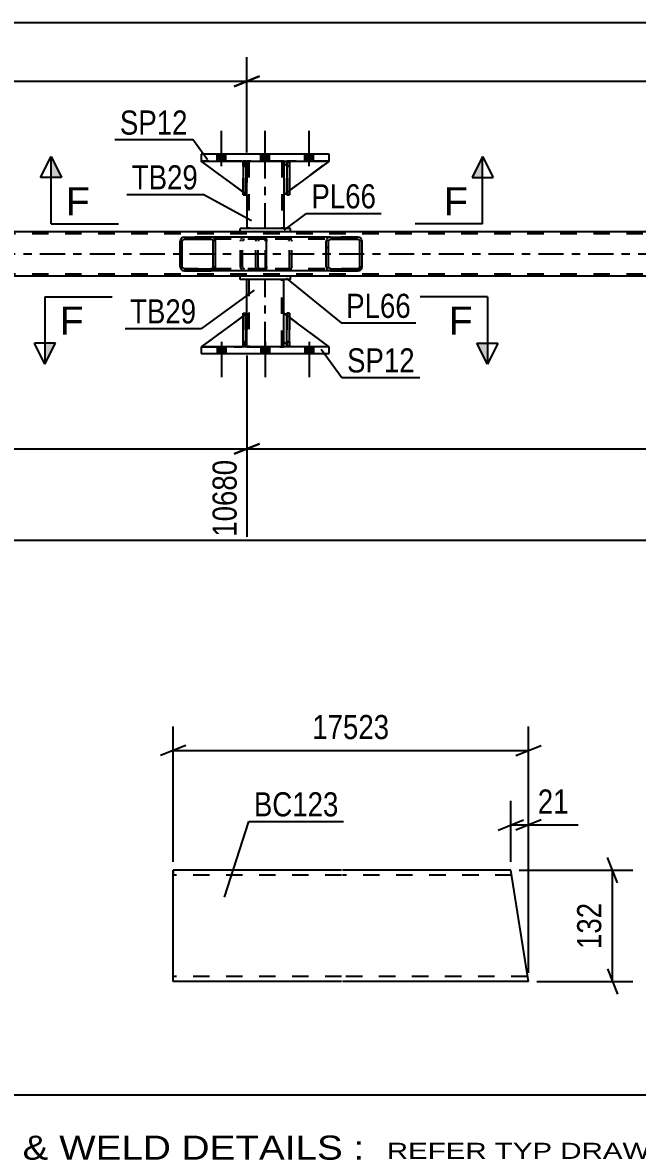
# Model space of a CAD drawing. Header units: millimetres. Extents: x 0 to 841, y 0 to 594.
# Drawn here: x 557.5 to 630.5, y 134.3 to 268.6 of the extents above; entities that cross this region are included whole.
import ezdxf

# ---------------------------------------------------------------- set-up
doc = ezdxf.new("R2010")
doc.units = ezdxf.units.MM
doc.linetypes.add('DXK_LINE_DOT2', pattern=[3.9198, 1.9599, -1.9599])
doc.linetypes.add('DXK_LINE_DOT3', pattern=[5.9187, 2.979, -0.9799, 0.9799, -0.9799])
doc.styles.add('Arial', font='ARIAL.TTF', dxfattribs={"height": 0.2})
doc.styles.add('Arial Narrow', font='ARIALN.TTF', dxfattribs={"height": 0.2})

# ---------------------------------------------------------------- blocks, each defined once
blk = doc.blocks.new('Part-247305034-6995 - 6988')
at = {"color": 2, "linetype": 'Continuous'}
for p, q in [((575.33, 166.74), (575.33, 167.94)), ((595.33, 167.94), (575.33, 167.94)), ((615.43, 167.94), (595.43, 167.94)), ((617.51, 154.74), (615.43, 167.94)), ((575.33, 155.94), (575.33, 166.74)), ((575.33, 154.83), (575.33, 155.94)), ((575.33, 154.74), (575.33, 154.83)), ((595.33, 154.74), (575.33, 154.74)), ((617.51, 154.74), (595.43, 154.74))]:
    blk.add_line(p, q, dxfattribs=at)
at = {"color": 7, "linetype": 'DXK_LINE_DOT2'}
for p, q in [((575.33, 167.94), (575.33, 167.85)), ((575.33, 167.85), (575.33, 167.59)), ((595.33, 167.34), (575.33, 167.34)), ((615.53, 167.34), (595.43, 167.34)), ((575.33, 155.09), (575.33, 155.94)), ((595.33, 155.34), (575.33, 155.34)), ((617.41, 155.34), (595.43, 155.34))]:
    blk.add_line(p, q, dxfattribs=at)
blk = doc.blocks.new('Part-247305034-4025 - 3881')
at = {"color": 7, "linetype": 'DXK_LINE_DOT2'}
for p, q in [((584.07, 248.18), (578.67, 252.18)), ((578.67, 252.18), (583.47, 252.18)), ((583.47, 252.18), (584.07, 251.58)), ((584.07, 251.58), (583.47, 252.18)), ((584.07, 251.58), (584.07, 248.18)), ((584.07, 251.58), (584.07, 251.58)), ((584.07, 251.58), (584.07, 248.18))]:
    blk.add_line(p, q, dxfattribs=at)
blk = doc.blocks.new('Part-247305034-4022 - 3881')
at = {"color": 2, "linetype": 'Continuous'}
for p, q in [((583.63, 248.51), (578.67, 252.18)), ((583.63, 252.03), (583.47, 252.18)), ((584.07, 251.58), (583.95, 251.71)), ((584.07, 251.58), (584.07, 251.58)), ((584.07, 248.18), (584.07, 251.58)), ((583.95, 248.27), (584.07, 248.18)), ((584.07, 248.18), (584.07, 248.18))]:
    blk.add_line(p, q, dxfattribs=at)
at = {"color": 7, "linetype": 'DXK_LINE_DOT2'}
for p, q in [((583.47, 252.18), (578.67, 252.18)), ((583.47, 252.18), (584.07, 251.58)), ((583.95, 251.71), (583.63, 252.03)), ((584.07, 251.58), (584.07, 248.18)), ((583.95, 248.27), (583.63, 248.51))]:
    blk.add_line(p, q, dxfattribs=at)
blk = doc.blocks.new('Part-247305034-4026 - 3881')
at = {"color": 2, "linetype": 'Continuous'}
for p, q in [((589.15, 252.18), (588.83, 252.18)), ((588.83, 252.18), (588.83, 248.18)), ((589.15, 252.18), (589.15, 252.18)), ((589.15, 252.18), (589.15, 248.18)), ((589.15, 248.18), (588.83, 248.18))]:
    blk.add_line(p, q, dxfattribs=at)
at = {"color": 7, "linetype": 'DXK_LINE_DOT2'}
for p, q in [((588.83, 251.58), (588.83, 252.18)), ((589.15, 251.58), (588.83, 251.58)), ((588.83, 251.58), (588.83, 248.18)), ((589.15, 251.58), (589.15, 252.18)), ((589.15, 252.18), (589.15, 252.18)), ((589.15, 248.18), (589.15, 251.58))]:
    blk.add_line(p, q, dxfattribs=at)
blk = doc.blocks.new('Part-247305034-4099 - 3881')
at = {"color": 2, "linetype": 'Continuous'}
for p, q in [((588.83, 230.1), (588.83, 234.1)), ((588.83, 234.1), (589.15, 234.1)), ((589.15, 230.1), (589.15, 234.1)), ((588.83, 230.1), (588.83, 230.1)), ((589.15, 230.1), (588.83, 230.1))]:
    blk.add_line(p, q, dxfattribs=at)
at = {"color": 7, "linetype": 'DXK_LINE_DOT2'}
for p, q in [((588.83, 234.1), (588.83, 230.7)), ((589.15, 230.7), (589.15, 234.1)), ((588.83, 230.7), (588.83, 230.1)), ((588.83, 230.7), (589.15, 230.7)), ((589.15, 230.1), (589.15, 230.7)), ((589.15, 230.1), (589.15, 230.1))]:
    blk.add_line(p, q, dxfattribs=at)
blk = doc.blocks.new('Part-247305034-3998 - 3881')
at = {"linetype": 'Continuous'}
h = blk.add_hatch(dxfattribs=at)
h.set_pattern_fill('', scale=0.7, style=0, pattern_type=0)
h.set_pattern_definition([(45, (580.3148, 242.844), (-1.57154, 1.57154), [])])
h.paths.add_polyline_path([(580.35, 242.66), (580.31, 242.84), (580.21, 243), (580.04, 243.1), (579.85, 243.14), (576.67, 243.14), (576.47, 243.1), (576.31, 243), (576.2, 242.84), (576.16, 242.66), (576.16, 239.62), (576.2, 239.44), (576.31, 239.28), (576.47, 239.18), (576.67, 239.14), (579.85, 239.14), (580.04, 239.18), (580.21, 239.28), (580.31, 239.44), (580.35, 239.62)])
h.paths.add_polyline_path([(580.08, 239.53), (580.03, 239.45), (579.95, 239.4), (579.85, 239.38), (576.67, 239.38), (576.57, 239.4), (576.49, 239.45), (576.43, 239.53), (576.41, 239.62), (576.41, 242.66), (576.43, 242.75), (576.49, 242.83), (576.57, 242.88), (576.67, 242.9), (579.85, 242.9), (579.95, 242.88), (580.03, 242.83), (580.08, 242.75), (580.1, 242.66), (580.1, 239.62)])
at = {"color": 2, "linetype": 'Continuous'}
for p, q in [((576.67, 243.14), (576.47, 243.1)), ((576.67, 243.14), (579.85, 243.14)), ((586.15, 243.14), (579.85, 243.14)), ((580.04, 243.1), (579.85, 243.14)), ((586.15, 243.14), (586.25, 243.1)), ((586.25, 243.1), (586.34, 243)), ((576.2, 242.84), (576.16, 242.66)), ((576.16, 239.62), (576.16, 242.66)), ((576.41, 242.66), (576.43, 242.75)), ((576.41, 239.62), (576.41, 242.66)), ((576.43, 242.75), (576.49, 242.83)), ((576.49, 242.83), (576.57, 242.88)), ((576.57, 242.88), (576.67, 242.9)), ((576.67, 242.9), (579.85, 242.9)), ((579.85, 242.9), (579.95, 242.88)), ((579.95, 242.88), (580.03, 242.83)), ((580.03, 242.83), (580.08, 242.75)), ((580.08, 242.75), (580.1, 242.66)), ((580.1, 239.62), (580.1, 242.66)), ((580.35, 242.66), (580.31, 242.84)), ((580.35, 239.62), (580.35, 242.66)), ((586.34, 243), (586.4, 242.84)), ((586.4, 242.84), (586.42, 242.66)), ((586.42, 239.62), (586.42, 242.66)), ((576.16, 239.62), (576.2, 239.44)), ((576.43, 239.53), (576.41, 239.62)), ((576.49, 239.45), (576.43, 239.53)), ((576.47, 239.18), (576.67, 239.14)), ((576.57, 239.4), (576.49, 239.45)), ((576.67, 239.38), (576.57, 239.4)), ((576.67, 239.38), (579.85, 239.38)), ((576.67, 239.14), (579.85, 239.14)), ((579.95, 239.4), (579.85, 239.38)), ((579.85, 239.14), (580.04, 239.18)), ((586.15, 239.14), (579.85, 239.14)), ((580.03, 239.45), (579.95, 239.4)), ((580.08, 239.53), (580.03, 239.45)), ((580.1, 239.62), (580.08, 239.53)), ((580.31, 239.44), (580.35, 239.62)), ((586.25, 239.18), (586.15, 239.14)), ((586.34, 239.28), (586.25, 239.18)), ((586.4, 239.44), (586.34, 239.28)), ((586.42, 239.62), (586.4, 239.44))]:
    blk.add_line(p, q, dxfattribs=at)
at = {"color": 7, "linetype": 'DXK_LINE_DOT2'}
for p, q in [((579.85, 243.14), (576.67, 243.14)), ((583.62, 243.1), (583.82, 243.14)), ((585.16, 242.9), (585.16, 243.14)), ((586.15, 242.9), (576.67, 242.9)), ((583.31, 242.66), (583.35, 242.84)), ((583.31, 239.62), (583.31, 242.66)), ((583.58, 242.75), (583.57, 242.66)), ((583.57, 239.62), (583.57, 242.66)), ((583.64, 242.83), (583.58, 242.75)), ((583.64, 242.83), (583.66, 242.84)), ((583.66, 242.84), (583.72, 242.88)), ((583.72, 242.88), (583.82, 242.9)), ((586.2, 242.88), (586.15, 242.9)), ((586.25, 242.83), (586.2, 242.88)), ((586.28, 242.75), (586.25, 242.83)), ((586.29, 242.66), (586.28, 242.75)), ((586.29, 239.62), (586.29, 242.66)), ((586.15, 239.38), (576.67, 239.38)), ((579.85, 239.14), (576.67, 239.14)), ((583.35, 239.44), (583.31, 239.62)), ((583.57, 239.62), (583.58, 239.53)), ((583.58, 239.53), (583.64, 239.45)), ((583.82, 239.14), (583.62, 239.18)), ((583.64, 239.45), (583.66, 239.44)), ((583.66, 239.44), (583.72, 239.4)), ((583.72, 239.4), (583.82, 239.38)), ((585.16, 239.14), (585.16, 239.38)), ((586.15, 239.38), (586.2, 239.4)), ((586.2, 239.4), (586.25, 239.45)), ((586.25, 239.45), (586.28, 239.53)), ((586.28, 239.53), (586.29, 239.62))]:
    blk.add_line(p, q, dxfattribs=at)
at = {"color": 2, "linetype": 'Continuous'}
for centre, start, end in [((576.65, 242.65), 111.1941, 156.1506), ((579.86, 242.65), 23.8494, 68.8059), ((576.65, 239.64), 203.8494, 248.8059), ((579.86, 239.64), 291.1941, 336.1506)]:
    blk.add_arc(centre, 0.492, start, end, dxfattribs=at)
at = {"color": 7, "linetype": 'DXK_LINE_DOT2'}
for centre, start, end in [((583.8, 242.65), 111.1941, 156.1506), ((583.8, 239.64), 203.8494, 248.8059)]:
    blk.add_arc(centre, 0.492, start, end, dxfattribs=at)
blk = doc.blocks.new('Part-247305034-3999 - 3881')
at = {"linetype": 'Continuous'}
h = blk.add_hatch(dxfattribs=at)
h.set_pattern_fill('', scale=0.7, style=0, pattern_type=0)
h.set_pattern_definition([(45, (597.7254, 242.844), (-1.57154, 1.57154), [])])
h.paths.add_polyline_path([(597.76, 242.66), (597.73, 242.84), (597.61, 243), (597.45, 243.1), (597.25, 243.14), (594.02, 243.14), (593.82, 243.1), (593.66, 243), (593.55, 242.84), (593.51, 242.66), (593.51, 239.62), (593.55, 239.44), (593.66, 239.28), (593.82, 239.18), (594.02, 239.14), (597.25, 239.14), (597.45, 239.18), (597.61, 239.28), (597.73, 239.44), (597.76, 239.62)])
h.paths.add_polyline_path([(597.49, 239.53), (597.43, 239.45), (597.35, 239.4), (597.25, 239.38), (594.02, 239.38), (593.92, 239.4), (593.84, 239.45), (593.78, 239.53), (593.76, 239.62), (593.76, 242.66), (593.78, 242.75), (593.84, 242.83), (593.92, 242.88), (594.02, 242.9), (597.25, 242.9), (597.35, 242.88), (597.43, 242.83), (597.49, 242.75), (597.51, 242.66), (597.51, 239.62)])
at = {"color": 7, "linetype": 'DXK_LINE_DOT2'}
for p, q in [((585.47, 243.1), (585.67, 243.14)), ((586.15, 243.14), (585.67, 243.14)), ((588.9, 243.14), (589.1, 243.1)), ((597.25, 243.14), (594.02, 243.14)), ((585.16, 242.66), (585.2, 242.84)), ((585.16, 239.62), (585.16, 242.66)), ((585.43, 242.75), (585.41, 242.66)), ((585.41, 239.62), (585.41, 242.66)), ((585.49, 242.83), (585.43, 242.75)), ((585.57, 242.88), (585.49, 242.83)), ((585.67, 242.9), (585.57, 242.88)), ((597.25, 242.9), (585.67, 242.9)), ((589, 242.88), (588.9, 242.9)), ((589.08, 242.83), (589, 242.88)), ((589.14, 242.75), (589.08, 242.83)), ((589.16, 242.66), (589.14, 242.75)), ((589.16, 239.62), (589.16, 242.66)), ((589.38, 242.84), (589.41, 242.66)), ((589.41, 239.62), (589.41, 242.66)), ((585.2, 239.44), (585.16, 239.62)), ((585.41, 239.62), (585.43, 239.53)), ((585.43, 239.53), (585.49, 239.45)), ((585.67, 239.14), (585.47, 239.18)), ((585.49, 239.45), (585.57, 239.4)), ((585.57, 239.4), (585.67, 239.38)), ((597.25, 239.38), (585.67, 239.38)), ((586.15, 239.14), (585.67, 239.14)), ((588.9, 239.38), (589, 239.4)), ((589.1, 239.18), (588.9, 239.14)), ((589, 239.4), (589.08, 239.45)), ((589.08, 239.45), (589.14, 239.53)), ((589.14, 239.53), (589.16, 239.62)), ((589.41, 239.62), (589.38, 239.44)), ((597.25, 239.14), (594.02, 239.14))]:
    blk.add_line(p, q, dxfattribs=at)
at = {"color": 2, "linetype": 'Continuous'}
for p, q in [((594.02, 243.14), (586.15, 243.14)), ((594.02, 243.14), (593.82, 243.1)), ((594.02, 243.14), (597.25, 243.14)), ((597.45, 243.1), (597.25, 243.14)), ((593.55, 242.84), (593.51, 242.66)), ((593.51, 239.62), (593.51, 242.66)), ((593.76, 242.66), (593.78, 242.75)), ((593.76, 239.62), (593.76, 242.66)), ((593.78, 242.75), (593.84, 242.83)), ((593.84, 242.83), (593.92, 242.88)), ((593.92, 242.88), (594.02, 242.9)), ((594.02, 242.9), (597.25, 242.9)), ((597.25, 242.9), (597.35, 242.88)), ((597.35, 242.88), (597.43, 242.83)), ((597.43, 242.83), (597.49, 242.75)), ((597.49, 242.75), (597.51, 242.66)), ((597.51, 239.62), (597.51, 242.66)), ((597.76, 242.66), (597.73, 242.84)), ((597.76, 239.62), (597.76, 242.66)), ((594.02, 239.14), (586.15, 239.14)), ((593.51, 239.62), (593.55, 239.44)), ((593.78, 239.53), (593.76, 239.62)), ((593.84, 239.45), (593.78, 239.53)), ((593.82, 239.18), (594.02, 239.14)), ((593.92, 239.4), (593.84, 239.45)), ((594.02, 239.38), (593.92, 239.4)), ((594.02, 239.38), (597.25, 239.38)), ((594.02, 239.14), (597.25, 239.14)), ((597.35, 239.4), (597.25, 239.38)), ((597.25, 239.14), (597.45, 239.18)), ((597.43, 239.45), (597.35, 239.4)), ((597.49, 239.53), (597.43, 239.45)), ((597.51, 239.62), (597.49, 239.53)), ((597.73, 239.44), (597.76, 239.62))]:
    blk.add_line(p, q, dxfattribs=at)
at = {"color": 7, "linetype": 'DXK_LINE_DOT2'}
for centre, start, end in [((585.65, 242.64), 110.7583, 155.6801), ((588.92, 242.64), 24.3199, 69.2417), ((585.65, 239.64), 204.3199, 249.2417), ((588.92, 239.64), 290.7583, 335.6801)]:
    blk.add_arc(centre, 0.496, start, end, dxfattribs=at)
at = {"color": 2, "linetype": 'Continuous'}
for centre, start, end in [((594, 242.64), 110.7583, 155.68), ((597.27, 242.64), 24.32, 69.2417), ((594, 239.64), 204.32, 249.2417), ((597.27, 239.64), 290.7583, 335.68)]:
    blk.add_arc(centre, 0.496, start, end, dxfattribs=at)
blk = doc.blocks.new('Bolt-247305034-4160 - 3881')
at = {"linetype": 'Continuous'}
for points in [[(581.59, 230.1), (580.55, 230.1), (580.55, 229.3), (581.59, 229.3)], [(581.59, 230.1), (580.55, 230.1), (580.55, 229.3), (581.59, 229.3)], [(581.59, 230.1), (580.55, 230.1), (580.55, 229.3), (581.59, 229.3)], [(586.79, 230.1), (585.75, 230.1), (585.75, 229.3), (586.79, 229.3)], [(586.79, 230.1), (585.75, 230.1), (585.75, 229.3), (586.79, 229.3)], [(591.99, 230.1), (590.95, 230.1), (590.95, 229.3), (591.99, 229.3)], [(591.99, 230.1), (590.95, 230.1), (590.95, 229.3), (591.99, 229.3)], [(591.99, 230.1), (590.95, 230.1), (590.95, 229.3), (591.99, 229.3)]]:
    blk.add_hatch(color=1, dxfattribs=at).paths.add_polyline_path(points)
at = {"color": 1, "linetype": 'Continuous'}
for p, q in [((580.55, 230.1), (580.55, 229.3)), ((580.55, 230.1), (580.55, 229.3)), ((580.55, 230.1), (580.55, 229.3)), ((581.07, 230.7), (581.07, 226.5)), ((581.07, 230.7), (581.07, 226.5)), ((581.07, 230.7), (581.07, 226.5)), ((581.59, 230.1), (581.59, 229.3)), ((581.59, 230.1), (581.59, 229.3)), ((581.59, 230.1), (581.59, 229.3)), ((585.75, 230.1), (585.75, 229.3)), ((585.75, 230.1), (585.75, 229.3)), ((586.27, 230.7), (586.27, 226.5)), ((586.27, 230.7), (586.27, 226.5)), ((586.79, 230.1), (586.79, 229.3)), ((586.79, 230.1), (586.79, 229.3)), ((590.95, 230.1), (590.95, 229.3)), ((590.95, 230.1), (590.95, 229.3)), ((590.95, 230.1), (590.95, 229.3)), ((591.47, 230.7), (591.47, 226.5)), ((591.47, 230.7), (591.47, 226.5)), ((591.47, 230.7), (591.47, 226.5)), ((591.99, 230.1), (591.99, 229.3)), ((591.99, 230.1), (591.99, 229.3)), ((591.99, 230.1), (591.99, 229.3))]:
    blk.add_line(p, q, dxfattribs=at)
blk = doc.blocks.new('Part-247305034-4016 - 3881')
at = {"color": 2, "linetype": 'Continuous'}
for p, q in [((588.83, 251.93), (588.47, 251.58)), ((588.47, 251.58), (588.47, 248.18)), ((593.87, 252.18), (589.15, 248.68)), ((588.83, 248.44), (588.47, 248.18))]:
    blk.add_line(p, q, dxfattribs=at)
at = {"color": 7, "linetype": 'DXK_LINE_DOT2'}
for p, q in [((589.07, 252.18), (588.83, 251.93)), ((593.87, 252.18), (589.07, 252.18)), ((589.15, 248.68), (588.83, 248.44))]:
    blk.add_line(p, q, dxfattribs=at)
blk = doc.blocks.new('Part-247305034-4019 - 3881')
at = {"color": 7, "linetype": 'DXK_LINE_DOT2'}
for p, q in [((589.07, 252.18), (588.47, 251.58)), ((588.47, 248.18), (593.87, 252.18)), ((588.47, 251.58), (588.47, 248.18)), ((593.87, 252.18), (589.07, 252.18))]:
    blk.add_line(p, q, dxfattribs=at)
blk = doc.blocks.new('Part-247305034-4027 - 3881')
at = {"color": 2, "linetype": 'Continuous'}
for p, q in [((583.95, 252.18), (583.63, 252.18)), ((583.63, 252.18), (583.63, 248.18)), ((583.95, 252.18), (583.95, 252.18)), ((583.95, 252.18), (583.95, 248.18)), ((583.95, 248.18), (583.63, 248.18))]:
    blk.add_line(p, q, dxfattribs=at)
at = {"color": 7, "linetype": 'DXK_LINE_DOT2'}
for p, q in [((583.63, 251.58), (583.63, 252.18)), ((583.95, 251.58), (583.63, 251.58)), ((583.63, 251.58), (583.63, 248.18)), ((583.95, 251.58), (583.95, 252.18)), ((583.95, 252.18), (583.95, 252.18)), ((583.95, 248.18), (583.95, 251.58))]:
    blk.add_line(p, q, dxfattribs=at)
blk = doc.blocks.new('Part-247305034-4042 - 3881')
at = {"color": 7, "linetype": 'DXK_LINE_DOT2'}
for p, q in [((588.83, 251.58), (588.83, 252.18)), ((588.83, 252.18), (588.83, 252.18)), ((588.83, 252.18), (588.83, 248.18)), ((589.15, 252.18), (588.83, 252.18)), ((588.83, 248.18), (588.83, 251.58)), ((588.83, 251.58), (589.15, 251.58)), ((589.15, 251.58), (589.15, 252.18)), ((589.15, 248.18), (589.15, 252.18)), ((589.15, 251.58), (589.15, 248.18)), ((588.83, 248.18), (589.15, 248.18))]:
    blk.add_line(p, q, dxfattribs=at)
blk = doc.blocks.new('Part-247305034-4043 - 3881')
at = {"color": 7, "linetype": 'DXK_LINE_DOT2'}
for p, q in [((583.63, 251.58), (583.63, 252.18)), ((583.63, 252.18), (583.63, 252.18)), ((583.63, 252.18), (583.63, 248.18)), ((583.95, 252.18), (583.63, 252.18)), ((583.63, 248.18), (583.63, 251.58)), ((583.63, 251.58), (583.95, 251.58)), ((583.95, 251.58), (583.95, 252.18)), ((583.95, 248.18), (583.95, 252.18)), ((583.95, 251.58), (583.95, 248.18)), ((583.63, 248.18), (583.95, 248.18))]:
    blk.add_line(p, q, dxfattribs=at)
blk = doc.blocks.new('Part-247305034-4048 - 3881')
at = {"color": 2, "linetype": 'Continuous'}
for p, q in [((584.07, 234.1), (584.07, 238.1)), ((588.47, 234.1), (588.47, 238.1)), ((584.07, 230.1), (584.07, 230.7)), ((588.47, 230.1), (588.47, 230.7))]:
    blk.add_line(p, q, dxfattribs=at)
at = {"color": 7, "linetype": 'DXK_LINE_DOT2'}
for p, q in [((588.47, 238.1), (584.07, 238.1)), ((584.31, 238.1), (584.31, 230.1)), ((588.23, 230.1), (588.23, 238.1)), ((584.07, 230.7), (584.07, 234.1)), ((588.47, 230.7), (588.47, 234.1)), ((584.07, 230.1), (588.47, 230.1))]:
    blk.add_line(p, q, dxfattribs=at)
at = {"color": 7, "linetype": 'DXK_LINE_DOT3'}
blk.add_line((586.27, 230.1), (586.27, 238.1), dxfattribs=at)
blk = doc.blocks.new('Part-247305034-4053 - 3881')
at = {"color": 2, "linetype": 'Continuous'}
for p, q in [((589.27, 238.5), (583.27, 238.5)), ((583.27, 238.1), (583.27, 238.5)), ((589.27, 238.1), (583.27, 238.1)), ((589.27, 238.1), (589.27, 238.5))]:
    blk.add_line(p, q, dxfattribs=at)
blk = doc.blocks.new('Part-247305034-4058 - 3881')
at = {"color": 2, "linetype": 'Continuous'}
for p, q in [((589.27, 244.18), (583.27, 244.18)), ((583.27, 243.78), (583.27, 244.18)), ((589.27, 243.78), (583.27, 243.78)), ((589.27, 243.78), (589.27, 244.18))]:
    blk.add_line(p, q, dxfattribs=at)
blk = doc.blocks.new('Part-247305034-4063 - 3881')
at = {"color": 2, "linetype": 'Continuous'}
for p, q in [((584.07, 252.18), (584.07, 251.58)), ((588.47, 252.18), (588.47, 251.58)), ((584.07, 248.18), (584.07, 244.18)), ((588.47, 248.18), (588.47, 244.18))]:
    blk.add_line(p, q, dxfattribs=at)
at = {"color": 7, "linetype": 'DXK_LINE_DOT2'}
for p, q in [((588.47, 252.18), (584.07, 252.18)), ((584.07, 251.58), (584.07, 248.18)), ((584.31, 252.18), (584.31, 244.18)), ((588.23, 252.18), (588.23, 244.18)), ((588.47, 251.58), (588.47, 248.18)), ((588.47, 244.18), (584.07, 244.18))]:
    blk.add_line(p, q, dxfattribs=at)
at = {"color": 7, "linetype": 'DXK_LINE_DOT3'}
blk.add_line((586.27, 244.18), (586.27, 252.18), dxfattribs=at)
blk = doc.blocks.new('Part-247305034-4076 - 3881')
at = {"color": 2, "linetype": 'Continuous'}
for p, q in [((593.87, 252.98), (578.67, 252.98)), ((578.67, 252.98), (578.67, 252.18)), ((593.87, 252.18), (593.87, 252.98)), ((578.67, 252.18), (593.87, 252.18))]:
    blk.add_line(p, q, dxfattribs=at)
blk = doc.blocks.new('Part-247305034-4081 - 3881')
at = {"color": 2, "linetype": 'Continuous'}
for p, q in [((578.67, 230.1), (578.67, 229.3)), ((593.87, 230.1), (578.67, 230.1)), ((593.87, 229.3), (593.87, 230.1)), ((578.67, 229.3), (593.87, 229.3))]:
    blk.add_line(p, q, dxfattribs=at)
blk = doc.blocks.new('Part-247305034-4084 - 3881')
at = {"color": 2, "linetype": 'Continuous'}
for p, q in [((588.47, 230.7), (588.47, 234.1)), ((588.83, 233.84), (588.47, 234.1)), ((593.87, 230.1), (589.15, 233.6)), ((588.83, 230.35), (588.47, 230.7))]:
    blk.add_line(p, q, dxfattribs=at)
at = {"color": 7, "linetype": 'DXK_LINE_DOT2'}
for p, q in [((589.15, 233.6), (588.83, 233.84)), ((589.07, 230.1), (588.83, 230.35)), ((593.87, 230.1), (589.07, 230.1)), ((593.87, 230.1), (593.87, 230.1)), ((593.87, 230.1), (593.87, 230.1))]:
    blk.add_line(p, q, dxfattribs=at)
blk = doc.blocks.new('Part-247305034-4087 - 3881')
at = {"color": 7, "linetype": 'DXK_LINE_DOT2'}
for p, q in [((588.47, 230.7), (588.47, 234.1)), ((588.47, 234.1), (593.87, 230.1)), ((589.07, 230.1), (588.47, 230.7)), ((593.87, 230.1), (589.07, 230.1))]:
    blk.add_line(p, q, dxfattribs=at)
blk = doc.blocks.new('Part-247305034-4092 - 3881')
at = {"color": 7, "linetype": 'DXK_LINE_DOT2'}
for p, q in [((729.1, 243.54), (62.35, 243.54)), ((589.27, 243.78), (583.27, 243.78)), ((729.1, 238.74), (62.35, 238.74)), ((589.27, 238.5), (583.27, 238.5))]:
    blk.add_line(p, q, dxfattribs=at)
at = {"color": 2, "linetype": 'Continuous'}
for p, q in [((583.27, 243.78), (333.86, 243.78)), ((727.75, 243.78), (589.27, 243.78)), ((583.27, 238.5), (333.86, 238.5)), ((727.75, 238.5), (589.27, 238.5))]:
    blk.add_line(p, q, dxfattribs=at)
at = {"color": 7, "linetype": 'DXK_LINE_DOT3'}
blk.add_line((62.35, 241.14), (728.76, 241.14), dxfattribs=at)
blk = doc.blocks.new('Part-247305034-4095 - 3881')
at = {"color": 2, "linetype": 'Continuous'}
for p, q in [((583.63, 233.77), (578.67, 230.1)), ((584.07, 234.1), (583.95, 234.01)), ((584.07, 230.7), (584.07, 234.1)), ((583.63, 230.25), (583.47, 230.1)), ((584.07, 230.7), (583.95, 230.57)), ((584.07, 230.7), (584.07, 230.7))]:
    blk.add_line(p, q, dxfattribs=at)
at = {"color": 7, "linetype": 'DXK_LINE_DOT2'}
for p, q in [((583.95, 234.01), (583.63, 233.77)), ((584.07, 230.7), (584.07, 234.1)), ((578.67, 230.1), (583.47, 230.1)), ((584.07, 230.7), (583.47, 230.1)), ((583.95, 230.57), (583.63, 230.25))]:
    blk.add_line(p, q, dxfattribs=at)
blk = doc.blocks.new('Part-247305034-4098 - 3881')
at = {"color": 7, "linetype": 'DXK_LINE_DOT2'}
for p, q in [((584.07, 234.1), (578.67, 230.1)), ((584.07, 230.7), (584.07, 234.1)), ((584.07, 234.1), (584.07, 230.7)), ((578.67, 230.1), (583.47, 230.1)), ((583.47, 230.1), (584.07, 230.7)), ((584.07, 230.7), (583.47, 230.1)), ((584.07, 230.7), (584.07, 230.7))]:
    blk.add_line(p, q, dxfattribs=at)
blk = doc.blocks.new('Part-247305034-4100 - 3881')
at = {"color": 2, "linetype": 'Continuous'}
for p, q in [((583.63, 230.1), (583.63, 234.1)), ((583.63, 234.1), (583.95, 234.1)), ((583.95, 230.1), (583.95, 234.1)), ((583.63, 230.1), (583.63, 230.1)), ((583.95, 230.1), (583.63, 230.1))]:
    blk.add_line(p, q, dxfattribs=at)
at = {"color": 7, "linetype": 'DXK_LINE_DOT2'}
for p, q in [((583.63, 234.1), (583.63, 230.7)), ((583.95, 230.7), (583.95, 234.1)), ((583.63, 230.7), (583.63, 230.1)), ((583.63, 230.7), (583.95, 230.7)), ((583.95, 230.1), (583.95, 230.7)), ((583.95, 230.1), (583.95, 230.1))]:
    blk.add_line(p, q, dxfattribs=at)
blk = doc.blocks.new('Part-247305034-4101 - 3881')
at = {"color": 7, "linetype": 'DXK_LINE_DOT2'}
for p, q in [((589.15, 234.1), (588.83, 234.1)), ((588.83, 230.7), (588.83, 234.1)), ((588.83, 234.1), (588.83, 230.1)), ((589.15, 234.1), (589.15, 230.7)), ((589.15, 230.1), (589.15, 234.1)), ((589.15, 230.7), (588.83, 230.7)), ((588.83, 230.1), (588.83, 230.7)), ((589.15, 230.1), (588.83, 230.1)), ((589.15, 230.7), (589.15, 230.1)), ((589.15, 230.1), (589.15, 230.1))]:
    blk.add_line(p, q, dxfattribs=at)
blk = doc.blocks.new('Part-247305034-4102 - 3881')
at = {"color": 7, "linetype": 'DXK_LINE_DOT2'}
for p, q in [((583.63, 234.1), (583.95, 234.1)), ((583.63, 230.7), (583.63, 234.1)), ((583.63, 234.1), (583.63, 230.1)), ((583.95, 234.1), (583.95, 230.7)), ((583.95, 230.1), (583.95, 234.01)), ((583.95, 230.7), (583.63, 230.7)), ((583.63, 230.1), (583.63, 230.7)), ((583.95, 230.1), (583.63, 230.1)), ((583.95, 230.7), (583.95, 230.1)), ((583.95, 230.1), (583.95, 230.1))]:
    blk.add_line(p, q, dxfattribs=at)
blk = doc.blocks.new('Bolt-247305034-4159 - 3881')
at = {"linetype": 'Continuous'}
for points in [[(580.55, 252.18), (581.59, 252.18), (581.59, 252.98), (580.55, 252.98)], [(580.55, 252.18), (581.59, 252.18), (581.59, 252.98), (580.55, 252.98)], [(580.55, 252.18), (581.59, 252.18), (581.59, 252.98), (580.55, 252.98)], [(585.75, 252.18), (586.79, 252.18), (586.79, 252.98), (585.75, 252.98)], [(585.75, 252.18), (586.79, 252.18), (586.79, 252.98), (585.75, 252.98)], [(590.95, 252.18), (591.99, 252.18), (591.99, 252.98), (590.95, 252.98)], [(590.95, 252.18), (591.99, 252.18), (591.99, 252.98), (590.95, 252.98)], [(590.95, 252.18), (591.99, 252.18), (591.99, 252.98), (590.95, 252.98)]]:
    blk.add_hatch(color=1, dxfattribs=at).paths.add_polyline_path(points)
at = {"color": 1, "linetype": 'Continuous'}
for p, q in [((581.07, 251.58), (581.07, 255.78)), ((581.07, 251.58), (581.07, 255.78)), ((581.07, 251.58), (581.07, 255.78)), ((586.27, 251.58), (586.27, 255.78)), ((586.27, 251.58), (586.27, 255.78)), ((591.47, 251.58), (591.47, 255.78)), ((591.47, 251.58), (591.47, 255.78)), ((591.47, 251.58), (591.47, 255.78)), ((580.55, 252.18), (580.55, 252.98)), ((580.55, 252.18), (580.55, 252.98)), ((580.55, 252.18), (580.55, 252.98)), ((581.59, 252.18), (581.59, 252.98)), ((581.59, 252.18), (581.59, 252.98)), ((581.59, 252.18), (581.59, 252.98)), ((585.75, 252.18), (585.75, 252.98)), ((585.75, 252.18), (585.75, 252.98)), ((586.79, 252.18), (586.79, 252.98)), ((586.79, 252.18), (586.79, 252.98)), ((590.95, 252.18), (590.95, 252.98)), ((590.95, 252.18), (590.95, 252.98)), ((590.95, 252.18), (590.95, 252.98)), ((591.99, 252.18), (591.99, 252.98)), ((591.99, 252.18), (591.99, 252.98)), ((591.99, 252.18), (591.99, 252.98))]:
    blk.add_line(p, q, dxfattribs=at)
blk = doc.blocks.new('StraightDimension-247305034-42214 - 6988')
at = {"color": 7, "linetype": 'Continuous'}
for p, q in [((575.33, 168.94), (575.33, 185.02)), ((617.51, 155.74), (617.51, 185.02)), ((576.83, 182.77), (573.83, 181.57)), ((616.01, 181.57), (619.01, 182.77)), ((575.33, 182.17), (617.51, 182.17))]:
    blk.add_line(p, q, dxfattribs=at)
at = {"color": 0}
blk.add_wipeout([(601.59, 182.92), (601.59, 187.12), (591.25, 187.12), (591.25, 182.92)], dxfattribs=at)
at = {"color": 3, "style": 'Arial Narrow'}
blk.add_text('17523', height=2.863, dxfattribs=at).set_placement((591.85, 183.52))
blk = doc.blocks.new('StraightDimension-247305034-42240 - 6988')
at = {"color": 7, "linetype": 'Continuous'}
for p, q in [((628.11, 166.44), (626.91, 169.44)), ((616.43, 167.94), (629.91, 167.94)), ((627.51, 154.74), (627.51, 167.94)), ((626.91, 156.24), (628.11, 153.24)), ((618.51, 154.74), (629.91, 154.74))]:
    blk.add_line(p, q, dxfattribs=at)
at = {"color": 0}
blk.add_wipeout([(626.76, 164.68), (622.56, 164.68), (622.56, 157.99), (626.76, 157.99)], dxfattribs=at)
at = {"color": 3, "style": 'Arial Narrow'}
blk.add_text('132', height=2.863, rotation=90.0002, dxfattribs=at).set_placement((626.16, 158.59))
blk = doc.blocks.new('StraightDimension-247305034-42225 - 6988')
at = {"color": 7, "linetype": 'Continuous'}
for p, q in [((615.43, 168.94), (615.43, 176.17)), ((617.51, 155.74), (617.51, 176.17)), ((613.93, 172.72), (616.93, 173.92)), ((615.43, 173.32), (617.51, 173.32)), ((619.01, 173.92), (616.01, 172.72)), ((617.51, 173.32), (623.41, 173.32)), ((617.51, 173.32), (623.41, 173.32))]:
    blk.add_line(p, q, dxfattribs=at)
at = {"color": 0}
blk.add_wipeout([(622.89, 174.07), (622.89, 178.27), (618.03, 178.27), (618.03, 174.07)], dxfattribs=at)
at = {"color": 3, "style": 'Arial Narrow'}
blk.add_text('21', height=2.863, dxfattribs=at).set_placement((618.63, 174.67))
blk = doc.blocks.new('StraightDimension-247305034-39745 - 3881')
at = {"color": 7, "linetype": 'Continuous'}
for p, q in [((584.07, 253.18), (584.07, 264.5)), ((582.57, 261.05), (585.57, 262.25)), ((328.66, 261.65), (584.07, 261.65))]:
    blk.add_line(p, q, dxfattribs=at)
blk = doc.blocks.new('StraightDimension-247305034-39916 - 3881')
at = {"color": 7, "linetype": 'Continuous'}
for p, q in [((584.07, 229.1), (584.07, 207.56)), ((328.66, 218), (584.07, 218)), ((582.57, 217.4), (585.57, 218.6))]:
    blk.add_line(p, q, dxfattribs=at)
at = {"color": 0, "linetype": 'Continuous'}
blk.add_wipeout([(583.47, 217.3), (579.27, 217.3), (579.27, 206.96), (583.47, 206.96)], dxfattribs=at)
at = {"color": 3, "linetype": 'Continuous', "style": 'Arial Narrow'}
blk.add_text('10680', height=2.863, rotation=90.0002, dxfattribs=at).set_placement((582.87, 207.56))
blk = doc.blocks.new('StraightDimension-247305034-4186 - 3881')
at = {"color": 7, "linetype": 'Continuous'}
blk.add_line((49.09, 268.62), (730.4, 268.62), dxfattribs=at)
blk = doc.blocks.new('StraightDimension-247305034-19127 - 3881')
at = {"color": 7, "linetype": 'Continuous'}
blk.add_line((49.73, 207.13), (729.76, 207.13), dxfattribs=at)
blk = doc.blocks.new('StraightDimension-247305034-39744 - 3881')
at = {"color": 7, "linetype": 'Continuous'}
for p, q in [((584.07, 253.18), (584.07, 264.5)), ((585.57, 262.25), (582.57, 261.05)), ((584.07, 261.65), (729.17, 261.65))]:
    blk.add_line(p, q, dxfattribs=at)
blk = doc.blocks.new('StraightDimension-247305034-39915 - 3881')
at = {"color": 7, "linetype": 'Continuous'}
for p, q in [((584.07, 229.1), (584.07, 207.56)), ((585.57, 218.6), (582.57, 217.4)), ((584.07, 218), (729.17, 218))]:
    blk.add_line(p, q, dxfattribs=at)
blk = doc.blocks.new('Mark-247305034-6991 - 6988')
at = {"color": 0}
blk.add_wipeout([(594.97, 174.34), (594.97, 177.34), (584.92, 177.34), (584.92, 174.34)], dxfattribs=at)
blk.add_wipeout([(594.97, 174.34), (594.97, 177.34), (584.92, 177.34), (584.92, 174.34)], dxfattribs=at)
at = {"color": 30, "linetype": 'Continuous'}
for p, q in [((581.41, 164.76), (584.32, 173.74)), ((584.32, 173.74), (595.57, 173.74))]:
    blk.add_line(p, q, dxfattribs=at)
at = {"color": 3, "style": 'Arial Narrow'}
blk.add_text('BC123', height=2.863, dxfattribs=at).set_placement((584.92, 174.34))
blk = doc.blocks.new('Unknown-247305034-43591 - 41552')
at = {"color": 7, "linetype": 'Continuous'}
blk.add_line((516, 141.25), (676, 141.25), dxfattribs=at)
at = {"color": 7, "style": 'Arial Narrow'}
for s, height, width, p in [('GENERAL NOTES & WELD DETAILS :', 2.8633, 1.4, (517.15, 133.56)), ('REFER TYP DRAWING TYP-01', 1.9089, 1.6, (600.7, 133.66))]:
    blk.add_text(s, height=height, dxfattribs=dict(at, width=width)).set_placement(p)
blk = doc.blocks.new('SectionMark-247305034-4221 - 3881')
at = {"linetype": 'Continuous'}
for points in [[(560.11, 230.56), (561.36, 230.56), (560.11, 228.06)], [(611.4, 230.56), (612.65, 230.56), (612.65, 228.06)]]:
    blk.add_hatch(color=6, dxfattribs=at).paths.add_polyline_path(points)
at = {"color": 6, "linetype": 'Continuous'}
for p, q in [((560.11, 236.06), (568.11, 236.06)), ((560.11, 236.06), (560.11, 228.06)), ((612.65, 236.06), (604.65, 236.06)), ((612.65, 236.06), (612.65, 228.06)), ((560.11, 228.06), (558.86, 230.56)), ((561.36, 230.56), (558.86, 230.56)), ((560.11, 228.06), (561.36, 230.56)), ((611.4, 230.56), (613.9, 230.56)), ((612.65, 228.06), (611.4, 230.56)), ((613.9, 230.56), (612.65, 228.06))]:
    blk.add_line(p, q, dxfattribs=at)
at = {"color": 0, "linetype": 'Continuous'}
for points in [[(564.71, 231.56), (564.71, 235.06), (561.86, 235.06), (561.86, 231.56)], [(610.9, 231.56), (610.9, 235.06), (608.05, 235.06), (608.05, 231.56)]]:
    blk.add_wipeout(points, dxfattribs=at)
at = {"color": 3, "linetype": 'Continuous', "style": 'Arial'}
for p in [(561.86, 231.56), (608.05, 231.56)]:
    blk.add_text('F', height=3.34, dxfattribs=at).set_placement(p)
blk = doc.blocks.new('Mark-247305034-4044 - 3881')
at = {"color": 0}
blk.add_wipeout([(578.08, 232.89), (578.08, 235.89), (570.22, 235.89), (570.22, 232.89)], dxfattribs=at)
blk.add_wipeout([(578.08, 232.89), (578.08, 235.89), (570.22, 235.89), (570.22, 232.89)], dxfattribs=at)
at = {"color": 30, "linetype": 'Continuous'}
for p in [(584.97, 236.84), (569.62, 232.29)]:
    blk.add_line(p, (578.68, 232.29), dxfattribs=at)
at = {"color": 3, "style": 'Arial Narrow'}
blk.add_text('TB29', height=2.863, dxfattribs=at).set_placement((570.22, 232.89))
blk = doc.blocks.new('Mark-247305034-4049 - 3881')
at = {"color": 0}
blk.add_wipeout([(603.55, 233.55), (603.55, 236.55), (595.88, 236.55), (595.88, 233.55)], dxfattribs=at)
blk.add_wipeout([(603.55, 233.55), (603.55, 236.55), (595.88, 236.55), (595.88, 233.55)], dxfattribs=at)
at = {"color": 30, "linetype": 'Continuous'}
for p, q in [((588.77, 238.28), (595.28, 232.95)), ((595.28, 232.95), (604.15, 232.95))]:
    blk.add_line(p, q, dxfattribs=at)
at = {"color": 3, "style": 'Arial Narrow'}
blk.add_text('PL66', height=2.863, dxfattribs=at).set_placement((595.88, 233.55))
blk = doc.blocks.new('Mark-247305034-4054 - 3881')
at = {"color": 0}
blk.add_wipeout([(599.42, 246.56), (599.42, 249.56), (591.75, 249.56), (591.75, 246.56)], dxfattribs=at)
blk.add_wipeout([(599.42, 246.56), (599.42, 249.56), (591.75, 249.56), (591.75, 246.56)], dxfattribs=at)
at = {"color": 30, "linetype": 'Continuous'}
for p, q in [((588.53, 243.98), (591.15, 245.96)), ((591.15, 245.96), (600.02, 245.96))]:
    blk.add_line(p, q, dxfattribs=at)
at = {"color": 3, "style": 'Arial Narrow'}
blk.add_text('PL66', height=2.863, dxfattribs=at).set_placement((591.75, 246.56))
blk = doc.blocks.new('Mark-247305034-4059 - 3881')
at = {"color": 0}
blk.add_wipeout([(578.28, 248.81), (578.28, 251.81), (570.42, 251.81), (570.42, 248.81)], dxfattribs=at)
blk.add_wipeout([(578.28, 248.81), (578.28, 251.81), (570.42, 251.81), (570.42, 248.81)], dxfattribs=at)
at = {"color": 30, "linetype": 'Continuous'}
for p in [(569.82, 248.21), (584.63, 245.07)]:
    blk.add_line(p, (578.88, 248.21), dxfattribs=at)
at = {"color": 3, "style": 'Arial Narrow'}
blk.add_text('TB29', height=2.863, dxfattribs=at).set_placement((570.42, 248.81))
blk = doc.blocks.new('Mark-247305034-4072 - 3881')
at = {"color": 0}
blk.add_wipeout([(577.05, 255.32), (577.05, 258.32), (569.01, 258.32), (569.01, 255.32)], dxfattribs=at)
blk.add_wipeout([(577.05, 255.32), (577.05, 258.32), (569.01, 258.32), (569.01, 255.32)], dxfattribs=at)
at = {"color": 30, "linetype": 'Continuous'}
for p in [(568.41, 254.72), (579.41, 252.33)]:
    blk.add_line(p, (577.65, 254.72), dxfattribs=at)
at = {"color": 3, "style": 'Arial Narrow'}
blk.add_text('SP12', height=2.863, dxfattribs=at).set_placement((569.01, 255.32))
blk = doc.blocks.new('Mark-247305034-4077 - 3881')
at = {"color": 0}
blk.add_wipeout([(604.02, 227.07), (604.02, 230.07), (595.98, 230.07), (595.98, 227.07)], dxfattribs=at)
blk.add_wipeout([(604.02, 227.07), (604.02, 230.07), (595.98, 230.07), (595.98, 227.07)], dxfattribs=at)
at = {"color": 30, "linetype": 'Continuous'}
for p, q in [((592.9, 229.84), (595.38, 226.47)), ((595.38, 226.47), (604.62, 226.47))]:
    blk.add_line(p, q, dxfattribs=at)
at = {"color": 3, "style": 'Arial Narrow'}
blk.add_text('SP12', height=2.863, dxfattribs=at).set_placement((595.98, 227.07))
blk = doc.blocks.new('SectionMark-247305034-4225 - 3881')
at = {"linetype": 'Continuous'}
for points in [[(562.09, 250.23), (560.84, 250.23), (560.84, 252.73)], [(612.08, 250.23), (610.83, 250.23), (612.08, 252.73)]]:
    blk.add_hatch(color=6, dxfattribs=at).paths.add_polyline_path(points)
at = {"color": 6, "linetype": 'Continuous'}
for p, q in [((559.59, 250.23), (560.84, 252.73)), ((560.84, 244.73), (560.84, 252.73)), ((560.84, 252.73), (562.09, 250.23)), ((612.08, 252.73), (610.83, 250.23)), ((612.08, 244.73), (612.08, 252.73)), ((612.08, 252.73), (613.33, 250.23)), ((562.09, 250.23), (559.59, 250.23)), ((610.83, 250.23), (613.33, 250.23)), ((560.84, 244.73), (568.84, 244.73)), ((612.08, 244.73), (604.08, 244.73))]:
    blk.add_line(p, q, dxfattribs=at)
at = {"color": 0, "linetype": 'Continuous'}
for points in [[(565.44, 245.73), (565.44, 249.23), (562.59, 249.23), (562.59, 245.73)], [(610.33, 245.73), (610.33, 249.23), (607.48, 249.23), (607.48, 245.73)]]:
    blk.add_wipeout(points, dxfattribs=at)
at = {"color": 3, "linetype": 'Continuous', "style": 'Arial'}
for p in [(562.59, 245.73), (607.48, 245.73)]:
    blk.add_text('F', height=3.34, dxfattribs=at).set_placement(p)

msp = doc.modelspace()

# ---------------------------------------------------------------- block references
for name in ['Bolt-247305034-4159 - 3881', 'Part-247305034-4076 - 3881', 'Part-247305034-4025 - 3881', 'Part-247305034-4022 - 3881', 'Part-247305034-4027 - 3881', 'Part-247305034-4043 - 3881', 'Part-247305034-4063 - 3881', 'Part-247305034-4016 - 3881', 'Part-247305034-4019 - 3881', 'Part-247305034-4026 - 3881', 'Part-247305034-4042 - 3881', 'Part-247305034-4092 - 3881', 'Part-247305034-3998 - 3881', 'Part-247305034-4058 - 3881', 'Part-247305034-3999 - 3881', 'Part-247305034-4053 - 3881', 'Part-247305034-4048 - 3881', 'Part-247305034-4095 - 3881', 'Part-247305034-4098 - 3881', 'Part-247305034-4100 - 3881', 'Part-247305034-4102 - 3881', 'Part-247305034-4084 - 3881', 'Part-247305034-4087 - 3881', 'Part-247305034-4099 - 3881', 'Part-247305034-4101 - 3881', 'Part-247305034-4081 - 3881', 'Bolt-247305034-4160 - 3881', 'Part-247305034-6995 - 6988', 'Unknown-247305034-43591 - 41552']:
    msp.add_blockref(name, (0, 0))

# ---------------------------------------------------------------- next in the draw order: block references
for name in ['StraightDimension-247305034-39745 - 3881', 'StraightDimension-247305034-39916 - 3881', 'StraightDimension-247305034-42214 - 6988']:
    msp.add_blockref(name, (0, 0))

# ---------------------------------------------------------------- next in the draw order: block references
for name in ['StraightDimension-247305034-4186 - 3881', 'StraightDimension-247305034-19127 - 3881', 'Mark-247305034-6991 - 6988', 'StraightDimension-247305034-42240 - 6988']:
    msp.add_blockref(name, (0, 0))

# ---------------------------------------------------------------- next in the draw order: block references
for name in ['StraightDimension-247305034-39744 - 3881', 'StraightDimension-247305034-39915 - 3881', 'StraightDimension-247305034-42225 - 6988']:
    msp.add_blockref(name, (0, 0))

# ---------------------------------------------------------------- next in the draw order: block references
for name in ['Mark-247305034-4059 - 3881', 'Mark-247305034-4054 - 3881', 'SectionMark-247305034-4221 - 3881']:
    msp.add_blockref(name, (0, 0))

# ---------------------------------------------------------------- next in the draw order: block references
for name in ['Mark-247305034-4072 - 3881', 'Mark-247305034-4049 - 3881', 'Mark-247305034-4044 - 3881', 'Mark-247305034-4077 - 3881']:
    msp.add_blockref(name, (0, 0))

# ---------------------------------------------------------------- next in the draw order: block references
msp.add_blockref('SectionMark-247305034-4225 - 3881', (0, 0))

doc.saveas('drawing.dxf')
